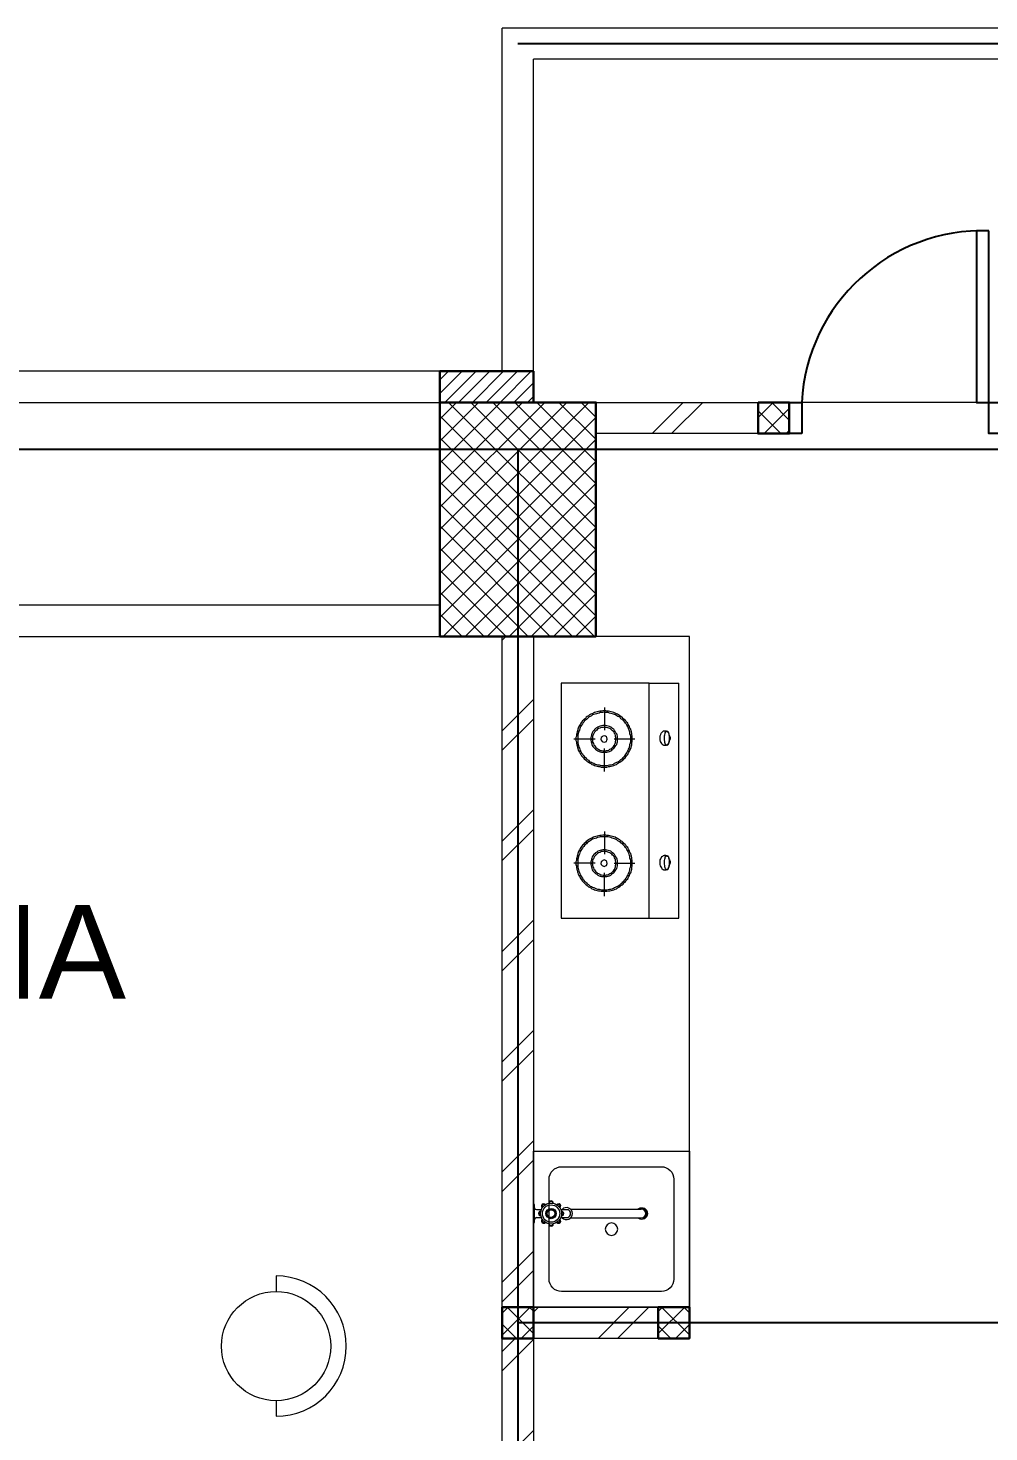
# Model space of a CAD drawing. Header units: millimetres. Extents: x -324 to 75, y -297 to 70.
# Drawn here: x -68.076 to -64.996, y 50.725 to 55.225 of the extents above; entities that cross this region are included whole.
import ezdxf

# ---------------------------------------------------------------- set-up
doc = ezdxf.new("R2010")
doc.units = ezdxf.units.MM
doc.layers.get('defpoints').update_dxf_attribs({"color": 1})
for name, color, linetype, lineweight in [('ars', 11, 'Continuous', 0), ('ars @ 1', 11, 'Continuous', 0), ('KOL', 1, 'Continuous', 30), ('KOLOM', 4, 'Continuous', 9), ('lan', 7, 'Continuous', 15), ('NOT', 7, 'Continuous', 20), ('SANITAIR', 15, 'Continuous', 9), ('tem', 5, 'Continuous', 20)]:
    doc.layers.add(name, color=color, linetype=linetype, lineweight=lineweight)
doc.layers.add('as', color=1, linetype='Continuous', plot=False)
doc.layers.add('Kusen', color=30, linetype='Continuous')
doc.styles.get("Standard").update_dxf_attribs({"font": 'arial.ttf'})

# ---------------------------------------------------------------- blocks, each defined once
blk = doc.blocks.new('K 10.10')
at = {"layer": 'ars'}
h = blk.add_hatch(dxfattribs=at)
h.set_pattern_fill('_USER', color=256, scale=0.05, angle=45, double=1, pattern_type=0)
h.set_pattern_definition([(45, (0, 0), (-0.035355339, 0.035355339), []), (135, (0, 0), (-0.035355339, -0.035355339), [])])
h.paths.add_polyline_path([(1560.5383, 1380.4069), (1560.6383, 1380.4069), (1560.6383, 1380.5069), (1560.5383, 1380.5069)])
at = {"layer": 'KOL'}
blk.add_lwpolyline([(1560.5383, 1380.4069), (1560.6383, 1380.4069), (1560.6383, 1380.5069), (1560.5383, 1380.5069)], close=True, dxfattribs=at)
blk = doc.blocks.new('P.60')
at = {"layer": 'Kusen'}
for points in [[(1472.8348, 997.5354), (1472.8748, 997.5354), (1472.8748, 997.4354), (1472.8348, 997.4354)], [(1473.4748, 997.5354), (1473.5148, 997.5354), (1473.5148, 997.4354), (1473.4748, 997.4354)], [(1472.8748, 996.8854), (1472.9148, 996.8854), (1472.9148, 997.4354), (1472.8748, 997.4354)]]:
    blk.add_lwpolyline(points, close=True, dxfattribs=at)
blk.add_arc((1472.8948, 997.4658), 0.5808, 268.0266, 356.9943, dxfattribs=at)
blk = doc.blocks.new('KRAN DPR ATAS')
for p, q in [((-0.0289, 0), (0.0289, 0)), ((-0.0289, 0), (-0.0289, -0.0021)), ((0.0289, 0), (0.0289, -0.0021)), ((-0.0275, -0.0035), (0.0275, -0.0035)), ((-0.0127, -0.0092), (-0.0127, -0.0252)), ((0.0127, -0.0092), (0.0127, -0.0252)), ((-0.0127, -0.0877), (-0.0127, -0.1101)), ((0.0127, -0.0877), (0.0127, -0.1101)), ((-0.014, -0.1188), (-0.014, -0.3457)), ((0.014, -0.1188), (0.014, -0.3457))]:
    blk.add_line(p, q)
for radius in [0.0338, 0.0279, 0.0166, 0.0138, 0.0123]:
    blk.add_circle((0, -0.0564), radius)
for centre, radius, start, end in [((-0.0239, -0.0326), 0.00706, 39.002, 230.998), ((-0.0222, -0.0342), 0.00706, 58.1189, 211.8811), ((-0.0275, -0.0021), 0.00141, 180, 270), ((-0.0183, -0.0092), 0.00564, 0, 90), ((-0.0009, -0.0214), 0.00884, 254.902, 254.902), ((0, -0.0227), 0.00706, 354.002, 185.998), ((0, -0.025), 0.00706, 13.1189, 166.8811), ((0.0183, -0.0092), 0.00564, 90, 180), ((0.0239, -0.0326), 0.00706, 309.002, 140.998), ((0.0222, -0.0342), 0.00706, 328.1189, 121.8811), ((0.0275, -0.0021), 0.00141, 270, 0), ((-0.0338, -0.0564), 0.00706, 84.002, 275.998), ((-0.0315, -0.0564), 0.00706, 103.1189, 256.8811), ((-0.0239, -0.0803), 0.00706, 129.002, 320.998), ((-0.0222, -0.0787), 0.00706, 148.1189, 301.8811), ((0, -0.0902), 0.00706, 174.002, 5.998), ((0, -0.0879), 0.00706, 193.1189, 346.8811), ((0.0239, -0.0803), 0.00706, 219.002, 50.998), ((0.0222, -0.0787), 0.00706, 238.1189, 31.8811), ((0.0338, -0.0564), 0.00706, 264.002, 95.998), ((0.0315, -0.0564), 0.00706, 283.1189, 76.8811), ((0, -0.1058), 0.0191, 134.711, 45.289), ((0, -0.1058), 0.0134, 198.6717, 270), ((0, -0.1058), 0.0134, 270, 341.3283), ((0, -0.3457), 0.0178, 141.8277, 38.1723), ((0, -0.3484), 0.0178, 175.6641, 4.3359), ((0, -0.3457), 0.014, 180, 0)]:
    blk.add_arc(centre, radius, start, end)
blk = doc.blocks.new('KOMPOR')
for points in [[(0, 0.3765), (0, -0.3765)], [(0.0944, 0.3765), (0, 0.3765)], [(0.3765, 0.3765), (0.0944, 0.3765)], [(0.0944, 0.3765), (0.0944, -0.3765)], [(0.3765, -0.3765), (0.3765, 0.3765)], [(0.2385, 0.2906), (0.2337, 0.2906), (0.23, 0.2906), (0.2252, 0.2893), (0.2203, 0.2893), (0.2167, 0.2881), (0.2119, 0.2869), (0.2082, 0.2857), (0.2034, 0.2833), (0.1998, 0.2821), (0.1961, 0.2797), (0.1925, 0.2772), (0.1889, 0.276), (0.1852, 0.2724), (0.1816, 0.27), (0.178, 0.2676), (0.1755, 0.2639), (0.1719, 0.2615), (0.1695, 0.2579), (0.1671, 0.2542), (0.1634, 0.2506), (0.1622, 0.247), (0.1598, 0.2433), (0.1574, 0.2397), (0.1562, 0.2361), (0.1538, 0.2312), (0.1525, 0.2276), (0.1513, 0.2228), (0.1501, 0.2191), (0.1501, 0.2143), (0.1489, 0.2094), (0.1489, 0.2058), (0.1489, 0.201), (0.1489, 0.1961), (0.1489, 0.1913), (0.1501, 0.1864), (0.1501, 0.1828), (0.1513, 0.178), (0.1525, 0.1743), (0.1538, 0.1695), (0.1562, 0.1659), (0.1574, 0.161), (0.1598, 0.1574), (0.1622, 0.1538), (0.1634, 0.1501), (0.1671, 0.1465), (0.1695, 0.1429), (0.1719, 0.1404), (0.1755, 0.1368), (0.178, 0.1344), (0.1816, 0.1308), (0.1852, 0.1283), (0.1889, 0.1259), (0.1925, 0.1235), (0.1961, 0.1211), (0.1998, 0.1199), (0.2034, 0.1174), (0.2082, 0.1162), (0.2119, 0.115), (0.2167, 0.1138), (0.2203, 0.1126), (0.2252, 0.1114), (0.23, 0.1114), (0.2337, 0.1102), (0.2385, 0.1102), (0.2433, 0.1102), (0.2482, 0.1114), (0.253, 0.1114), (0.2567, 0.1126), (0.2615, 0.1138), (0.2651, 0.115), (0.27, 0.1162), (0.2736, 0.1174), (0.2785, 0.1199), (0.2821, 0.1211), (0.2857, 0.1235), (0.2893, 0.1259), (0.293, 0.1283), (0.2966, 0.1308), (0.299, 0.1344), (0.3027, 0.1368), (0.3051, 0.1404), (0.3087, 0.1429), (0.3111, 0.1465), (0.3136, 0.1501), (0.316, 0.1538), (0.3184, 0.1574), (0.3196, 0.161), (0.322, 0.1659), (0.3232, 0.1695), (0.3245, 0.1743), (0.3257, 0.178), (0.3269, 0.1828), (0.3281, 0.1864), (0.3281, 0.1913), (0.3293, 0.1961), (0.3293, 0.201), (0.3293, 0.2058), (0.3281, 0.2094), (0.3281, 0.2143), (0.3269, 0.2191), (0.3257, 0.2228), (0.3245, 0.2276), (0.3232, 0.2312), (0.322, 0.2361), (0.3196, 0.2397), (0.3184, 0.2433), (0.316, 0.247), (0.3136, 0.2506), (0.3111, 0.2542), (0.3087, 0.2579), (0.3051, 0.2615), (0.3027, 0.2639), (0.299, 0.2676), (0.2966, 0.27), (0.293, 0.2724), (0.2893, 0.276), (0.2857, 0.2772), (0.2821, 0.2797), (0.2785, 0.2821), (0.2736, 0.2833), (0.27, 0.2857), (0.2651, 0.2869), (0.2615, 0.2881), (0.2567, 0.2893), (0.253, 0.2893), (0.2482, 0.2906), (0.2433, 0.2906), (0.2385, 0.2906)], [(0.2385, 0.2857), (0.2349, 0.2857), (0.23, 0.2857), (0.2264, 0.2845), (0.2215, 0.2833), (0.2179, 0.2833), (0.2131, 0.2821), (0.2094, 0.2809), (0.2058, 0.2785), (0.2022, 0.2772), (0.1985, 0.2748), (0.1949, 0.2736), (0.1913, 0.2712), (0.1877, 0.2688), (0.1852, 0.2663), (0.1816, 0.2639), (0.1792, 0.2603), (0.1755, 0.2579), (0.1731, 0.2542), (0.1707, 0.2518), (0.1683, 0.2482), (0.1659, 0.2446), (0.1646, 0.2409), (0.1622, 0.2373), (0.161, 0.2337), (0.1586, 0.23), (0.1574, 0.2264), (0.1562, 0.2215), (0.1562, 0.2179), (0.155, 0.2131), (0.1538, 0.2094), (0.1538, 0.2046), (0.1538, 0.201), (0.1538, 0.1961), (0.1538, 0.1925), (0.155, 0.1877), (0.1562, 0.184), (0.1562, 0.1792), (0.1574, 0.1755), (0.1586, 0.1719), (0.161, 0.1671), (0.1622, 0.1634), (0.1646, 0.1598), (0.1659, 0.1562), (0.1683, 0.1525), (0.1707, 0.1501), (0.1731, 0.1465), (0.1755, 0.1441), (0.1792, 0.1404), (0.1816, 0.138), (0.1852, 0.1356), (0.1877, 0.132), (0.1913, 0.1308), (0.1949, 0.1283), (0.1985, 0.1259), (0.2022, 0.1235), (0.2058, 0.1223), (0.2094, 0.1211), (0.2131, 0.1199), (0.2179, 0.1186), (0.2215, 0.1174), (0.2264, 0.1162), (0.23, 0.1162), (0.2349, 0.1162), (0.2385, 0.1162), (0.2433, 0.1162), (0.247, 0.1162), (0.2518, 0.1162), (0.2554, 0.1174), (0.2603, 0.1186), (0.2639, 0.1199), (0.2676, 0.1211), (0.2724, 0.1223), (0.276, 0.1235), (0.2797, 0.1259), (0.2833, 0.1283), (0.2869, 0.1308), (0.2893, 0.132), (0.293, 0.1356), (0.2954, 0.138), (0.299, 0.1404), (0.3015, 0.1441), (0.3039, 0.1465), (0.3075, 0.1501), (0.3087, 0.1525), (0.3111, 0.1562), (0.3136, 0.1598), (0.316, 0.1634), (0.3172, 0.1671), (0.3184, 0.1719), (0.3196, 0.1755), (0.3208, 0.1792), (0.322, 0.184), (0.3232, 0.1877), (0.3232, 0.1925), (0.3232, 0.1961), (0.3232, 0.201), (0.3232, 0.2046), (0.3232, 0.2094), (0.3232, 0.2131), (0.322, 0.2179), (0.3208, 0.2215), (0.3196, 0.2264), (0.3184, 0.23), (0.3172, 0.2337), (0.316, 0.2373), (0.3136, 0.2409), (0.3111, 0.2446), (0.3087, 0.2482), (0.3075, 0.2518), (0.3039, 0.2542), (0.3015, 0.2579), (0.299, 0.2603), (0.2954, 0.2639), (0.293, 0.2663), (0.2893, 0.2688), (0.2869, 0.2712), (0.2833, 0.2736), (0.2797, 0.2748), (0.276, 0.2772), (0.2724, 0.2785), (0.2676, 0.2809), (0.2639, 0.2821), (0.2603, 0.2833), (0.2554, 0.2833), (0.2518, 0.2845), (0.247, 0.2857), (0.2433, 0.2857), (0.2385, 0.2857)], [(0.2373, 0.3063), (0.2373, 0.2312)], [(0.2385, 0.2433), (0.2349, 0.2433), (0.23, 0.2433), (0.2264, 0.2421), (0.2215, 0.2409), (0.2179, 0.2385), (0.2143, 0.2361), (0.2119, 0.2337), (0.2082, 0.2312), (0.2058, 0.2276), (0.2034, 0.2252), (0.201, 0.2215), (0.1985, 0.2179), (0.1973, 0.2131), (0.1961, 0.2094), (0.1961, 0.2046), (0.1961, 0.201), (0.1961, 0.1961), (0.1961, 0.1925), (0.1973, 0.1877), (0.1985, 0.184), (0.201, 0.1804), (0.2034, 0.1768), (0.2058, 0.1731), (0.2082, 0.1707), (0.2119, 0.1671), (0.2143, 0.1646), (0.2179, 0.1622), (0.2215, 0.161), (0.2264, 0.1598), (0.23, 0.1586), (0.2349, 0.1574), (0.2385, 0.1574), (0.2433, 0.1574), (0.247, 0.1586), (0.2518, 0.1598), (0.2554, 0.161), (0.2591, 0.1622), (0.2627, 0.1646), (0.2663, 0.1671), (0.2688, 0.1707), (0.2724, 0.1731), (0.2748, 0.1768), (0.2772, 0.1804), (0.2785, 0.184), (0.2797, 0.1877), (0.2809, 0.1925), (0.2821, 0.1961), (0.2821, 0.201), (0.2821, 0.2046), (0.2809, 0.2094), (0.2797, 0.2131), (0.2785, 0.2179), (0.2772, 0.2215), (0.2748, 0.2252), (0.2724, 0.2276), (0.2688, 0.2312), (0.2663, 0.2337), (0.2627, 0.2361), (0.2591, 0.2385), (0.2554, 0.2409), (0.2518, 0.2421), (0.247, 0.2433), (0.2433, 0.2433), (0.2385, 0.2433)], [(0.2385, 0.2385), (0.2349, 0.2385), (0.2312, 0.2373), (0.2276, 0.2373), (0.224, 0.2361), (0.2203, 0.2337), (0.2179, 0.2324), (0.2143, 0.23), (0.2119, 0.2276), (0.2094, 0.2252), (0.207, 0.2215), (0.2058, 0.2191), (0.2034, 0.2155), (0.2022, 0.2119), (0.2022, 0.2082), (0.201, 0.2046), (0.201, 0.201), (0.201, 0.1973), (0.2022, 0.1925), (0.2022, 0.1889), (0.2034, 0.1864), (0.2058, 0.1828), (0.207, 0.1792), (0.2094, 0.1768), (0.2119, 0.1743), (0.2143, 0.1719), (0.2179, 0.1695), (0.2203, 0.1671), (0.224, 0.1659), (0.2276, 0.1646), (0.2312, 0.1634), (0.2349, 0.1634), (0.2385, 0.1622), (0.2421, 0.1634), (0.247, 0.1634), (0.2506, 0.1646), (0.253, 0.1659), (0.2567, 0.1671), (0.2603, 0.1695), (0.2627, 0.1719), (0.2651, 0.1743), (0.2676, 0.1768), (0.27, 0.1792), (0.2724, 0.1828), (0.2736, 0.1864), (0.2748, 0.1889), (0.276, 0.1925), (0.276, 0.1973), (0.2772, 0.201), (0.276, 0.2046), (0.276, 0.2082), (0.2748, 0.2119), (0.2736, 0.2155), (0.2724, 0.2191), (0.27, 0.2215), (0.2676, 0.2252), (0.2651, 0.2276), (0.2627, 0.23), (0.2603, 0.2324), (0.2567, 0.2337), (0.253, 0.2361), (0.2506, 0.2373), (0.247, 0.2373), (0.2421, 0.2385), (0.2385, 0.2385)], [(0.0436, 0.2228), (0.0472, 0.2228), (0.0496, 0.2215), (0.0533, 0.2191), (0.0545, 0.2155), (0.0557, 0.2119), (0.0581, 0.2094), (0.0593, 0.2046), (0.0593, 0.1998), (0.0593, 0.1949), (0.0593, 0.1901), (0.0569, 0.1864), (0.0557, 0.1828), (0.0533, 0.1792), (0.0508, 0.178), (0.0484, 0.1755), (0.046, 0.1743), (0.0424, 0.1743), (0.04, 0.1755), (0.0375, 0.178), (0.0339, 0.1792), (0.0327, 0.1828), (0.0315, 0.1864), (0.0291, 0.1901), (0.0278, 0.1949), (0.0278, 0.1998), (0.0291, 0.2046), (0.0303, 0.2094), (0.0315, 0.2119), (0.0339, 0.2155), (0.0351, 0.2191), (0.0375, 0.2215), (0.0412, 0.2228), (0.0436, 0.2228)], [(0.0375, 0.2215), (0.04, 0.2215), (0.04, 0.2203), (0.0424, 0.2179), (0.0436, 0.2155), (0.0448, 0.2119), (0.0448, 0.2082), (0.046, 0.2034), (0.046, 0.1998), (0.046, 0.1961), (0.046, 0.1913), (0.0448, 0.1877), (0.0436, 0.184), (0.0436, 0.1816), (0.0412, 0.178), (0.04, 0.1768), (0.0387, 0.1755), (0.0375, 0.1755), (0.0351, 0.1768), (0.0339, 0.178), (0.0327, 0.1816), (0.0315, 0.184), (0.0315, 0.1877), (0.0303, 0.1913), (0.0303, 0.1961), (0.0303, 0.1998), (0.0303, 0.2034), (0.0315, 0.2082), (0.0315, 0.2119), (0.0327, 0.2155), (0.0339, 0.2179), (0.0351, 0.2203), (0.0363, 0.2215), (0.0375, 0.2215)], [(0.1404, 0.201), (0.207, 0.201)], [(0.2385, 0.2107), (0.2349, 0.2094), (0.2312, 0.2082), (0.23, 0.2046), (0.2288, 0.201), (0.23, 0.1961), (0.2312, 0.1937), (0.2349, 0.1913), (0.2385, 0.1901), (0.2433, 0.1913), (0.2458, 0.1937), (0.2482, 0.1961), (0.2494, 0.201), (0.2482, 0.2046), (0.2458, 0.2082), (0.2433, 0.2094), (0.2385, 0.2107)], [(0.3366, 0.1998), (0.2676, 0.1998)], [(0.2373, 0.0993), (0.2373, 0.1719)], [(0.2385, -0.1077), (0.2337, -0.1077), (0.23, -0.1077), (0.2252, -0.109), (0.2203, -0.109), (0.2167, -0.1102), (0.2119, -0.1114), (0.2082, -0.1126), (0.2034, -0.115), (0.1998, -0.1162), (0.1961, -0.1186), (0.1925, -0.1211), (0.1889, -0.1235), (0.1852, -0.1259), (0.1816, -0.1283), (0.178, -0.1308), (0.1755, -0.1344), (0.1719, -0.1368), (0.1695, -0.1404), (0.1671, -0.1441), (0.1634, -0.1477), (0.1622, -0.1513), (0.1598, -0.155), (0.1574, -0.1586), (0.1562, -0.1622), (0.1538, -0.1671), (0.1525, -0.1707), (0.1513, -0.1755), (0.1501, -0.1792), (0.1501, -0.184), (0.1489, -0.1889), (0.1489, -0.1925), (0.1489, -0.1973), (0.1489, -0.2022), (0.1489, -0.207), (0.1501, -0.2119), (0.1501, -0.2155), (0.1513, -0.2203), (0.1525, -0.224), (0.1538, -0.2288), (0.1562, -0.2324), (0.1574, -0.2373), (0.1598, -0.2409), (0.1622, -0.2446), (0.1634, -0.2482), (0.1671, -0.2518), (0.1695, -0.2554), (0.1719, -0.2579), (0.1755, -0.2615), (0.178, -0.2639), (0.1816, -0.2676), (0.1852, -0.27), (0.1889, -0.2724), (0.1925, -0.2748), (0.1961, -0.2772), (0.1998, -0.2785), (0.2034, -0.2809), (0.2082, -0.2821), (0.2119, -0.2833), (0.2167, -0.2845), (0.2203, -0.2857), (0.2252, -0.2869), (0.23, -0.2869), (0.2337, -0.2881), (0.2385, -0.2881), (0.2433, -0.2881), (0.2482, -0.2869), (0.253, -0.2869), (0.2567, -0.2857), (0.2615, -0.2845), (0.2651, -0.2833), (0.27, -0.2821), (0.2736, -0.2809), (0.2785, -0.2785), (0.2821, -0.2772), (0.2857, -0.2748), (0.2893, -0.2724), (0.293, -0.27), (0.2966, -0.2676), (0.299, -0.2639), (0.3027, -0.2615), (0.3051, -0.2579), (0.3087, -0.2554), (0.3111, -0.2518), (0.3136, -0.2482), (0.316, -0.2446), (0.3184, -0.2409), (0.3196, -0.2373), (0.322, -0.2324), (0.3232, -0.2288), (0.3245, -0.224), (0.3257, -0.2203), (0.3269, -0.2155), (0.3281, -0.2119), (0.3281, -0.207), (0.3293, -0.2022), (0.3293, -0.1973), (0.3293, -0.1925), (0.3281, -0.1889), (0.3281, -0.184), (0.3269, -0.1792), (0.3257, -0.1755), (0.3245, -0.1707), (0.3232, -0.1671), (0.322, -0.1622), (0.3196, -0.1586), (0.3184, -0.155), (0.316, -0.1513), (0.3136, -0.1477), (0.3111, -0.1441), (0.3087, -0.1404), (0.3051, -0.1368), (0.3027, -0.1344), (0.299, -0.1308), (0.2966, -0.1283), (0.293, -0.1259), (0.2893, -0.1235), (0.2857, -0.1211), (0.2821, -0.1186), (0.2785, -0.1162), (0.2736, -0.115), (0.27, -0.1126), (0.2651, -0.1114), (0.2615, -0.1102), (0.2567, -0.109), (0.253, -0.109), (0.2482, -0.1077), (0.2433, -0.1077), (0.2385, -0.1077)], [(0.2385, -0.1126), (0.2349, -0.1126), (0.23, -0.1126), (0.2264, -0.1138), (0.2215, -0.115), (0.2179, -0.115), (0.2131, -0.1162), (0.2094, -0.1174), (0.2058, -0.1199), (0.2022, -0.1211), (0.1985, -0.1235), (0.1949, -0.1247), (0.1913, -0.1271), (0.1877, -0.1295), (0.1852, -0.132), (0.1816, -0.1344), (0.1792, -0.138), (0.1755, -0.1404), (0.1731, -0.1441), (0.1707, -0.1465), (0.1683, -0.1501), (0.1659, -0.1538), (0.1646, -0.1574), (0.1622, -0.161), (0.161, -0.1646), (0.1586, -0.1683), (0.1574, -0.1719), (0.1562, -0.1768), (0.1562, -0.1804), (0.155, -0.1852), (0.1538, -0.1889), (0.1538, -0.1937), (0.1538, -0.1973), (0.1538, -0.2022), (0.1538, -0.2058), (0.155, -0.2107), (0.1562, -0.2143), (0.1562, -0.2191), (0.1574, -0.2228), (0.1586, -0.2264), (0.161, -0.2312), (0.1622, -0.2349), (0.1646, -0.2385), (0.1659, -0.2421), (0.1683, -0.2458), (0.1707, -0.2482), (0.1731, -0.2518), (0.1755, -0.2554), (0.1792, -0.2579), (0.1816, -0.2603), (0.1852, -0.2627), (0.1877, -0.2663), (0.1913, -0.2688), (0.1949, -0.27), (0.1985, -0.2724), (0.2022, -0.2748), (0.2058, -0.276), (0.2094, -0.2772), (0.2131, -0.2785), (0.2179, -0.2797), (0.2215, -0.2809), (0.2264, -0.2821), (0.23, -0.2821), (0.2349, -0.2821), (0.2385, -0.2833), (0.2433, -0.2821), (0.247, -0.2821), (0.2518, -0.2821), (0.2554, -0.2809), (0.2603, -0.2797), (0.2639, -0.2785), (0.2676, -0.2772), (0.2724, -0.276), (0.276, -0.2748), (0.2797, -0.2724), (0.2833, -0.27), (0.2869, -0.2688), (0.2893, -0.2663), (0.293, -0.2627), (0.2954, -0.2603), (0.299, -0.2579), (0.3015, -0.2554), (0.3039, -0.2518), (0.3075, -0.2482), (0.3087, -0.2458), (0.3111, -0.2421), (0.3136, -0.2385), (0.316, -0.2349), (0.3172, -0.2312), (0.3184, -0.2264), (0.3196, -0.2228), (0.3208, -0.2191), (0.322, -0.2143), (0.3232, -0.2107), (0.3232, -0.2058), (0.3232, -0.2022), (0.3232, -0.1973), (0.3232, -0.1937), (0.3232, -0.1889), (0.3232, -0.1852), (0.322, -0.1804), (0.3208, -0.1768), (0.3196, -0.1719), (0.3184, -0.1683), (0.3172, -0.1646), (0.316, -0.161), (0.3136, -0.1574), (0.3111, -0.1538), (0.3087, -0.1501), (0.3075, -0.1465), (0.3039, -0.1441), (0.3015, -0.1404), (0.299, -0.138), (0.2954, -0.1344), (0.293, -0.132), (0.2893, -0.1295), (0.2869, -0.1271), (0.2833, -0.1247), (0.2797, -0.1235), (0.276, -0.1211), (0.2724, -0.1199), (0.2676, -0.1174), (0.2639, -0.1162), (0.2603, -0.115), (0.2554, -0.115), (0.2518, -0.1138), (0.247, -0.1126), (0.2433, -0.1126), (0.2385, -0.1126)], [(0.2373, -0.0932), (0.2373, -0.1671)], [(0.0436, -0.1768), (0.0472, -0.1768), (0.0496, -0.178), (0.0533, -0.1804), (0.0545, -0.1828), (0.0557, -0.1864), (0.0581, -0.1901), (0.0593, -0.1949), (0.0593, -0.1985), (0.0593, -0.2034), (0.0593, -0.2082), (0.0569, -0.2119), (0.0557, -0.2167), (0.0533, -0.2191), (0.0508, -0.2215), (0.0484, -0.224), (0.046, -0.224), (0.0424, -0.224), (0.04, -0.224), (0.0375, -0.2215), (0.0339, -0.2191), (0.0327, -0.2167), (0.0315, -0.2119), (0.0291, -0.2082), (0.0278, -0.2034), (0.0278, -0.1985), (0.0291, -0.1949), (0.0303, -0.1901), (0.0315, -0.1864), (0.0339, -0.1828), (0.0351, -0.1804), (0.0375, -0.178), (0.0412, -0.1768), (0.0436, -0.1768)], [(0.0375, -0.1768), (0.04, -0.178), (0.04, -0.1792), (0.0424, -0.1804), (0.0436, -0.1828), (0.0448, -0.1864), (0.0448, -0.1901), (0.046, -0.1949), (0.046, -0.1985), (0.046, -0.2034), (0.046, -0.2082), (0.0448, -0.2107), (0.0436, -0.2155), (0.0436, -0.2179), (0.0412, -0.2203), (0.04, -0.2228), (0.0387, -0.2228), (0.0375, -0.2228), (0.0351, -0.2228), (0.0339, -0.2203), (0.0327, -0.2179), (0.0315, -0.2155), (0.0315, -0.2107), (0.0303, -0.2082), (0.0303, -0.2034), (0.0303, -0.1985), (0.0303, -0.1949), (0.0315, -0.1901), (0.0315, -0.1864), (0.0327, -0.1828), (0.0339, -0.1804), (0.0351, -0.1792), (0.0363, -0.178), (0.0375, -0.1768)], [(0.2385, -0.155), (0.2349, -0.155), (0.23, -0.155), (0.2264, -0.1562), (0.2215, -0.1574), (0.2179, -0.1598), (0.2143, -0.1622), (0.2119, -0.1646), (0.2082, -0.1671), (0.2058, -0.1707), (0.2034, -0.1731), (0.201, -0.1768), (0.1985, -0.1804), (0.1973, -0.1852), (0.1961, -0.1889), (0.1961, -0.1937), (0.1961, -0.1973), (0.1961, -0.2022), (0.1961, -0.207), (0.1973, -0.2107), (0.1985, -0.2143), (0.201, -0.2179), (0.2034, -0.2215), (0.2058, -0.2252), (0.2082, -0.2288), (0.2119, -0.2312), (0.2143, -0.2337), (0.2179, -0.2361), (0.2215, -0.2373), (0.2264, -0.2385), (0.23, -0.2397), (0.2349, -0.2409), (0.2385, -0.2409), (0.2433, -0.2409), (0.247, -0.2397), (0.2518, -0.2385), (0.2554, -0.2373), (0.2591, -0.2361), (0.2627, -0.2337), (0.2663, -0.2312), (0.2688, -0.2288), (0.2724, -0.2252), (0.2748, -0.2215), (0.2772, -0.2179), (0.2785, -0.2143), (0.2797, -0.2107), (0.2809, -0.207), (0.2821, -0.2022), (0.2821, -0.1973), (0.2821, -0.1937), (0.2809, -0.1889), (0.2797, -0.1852), (0.2785, -0.1804), (0.2772, -0.1768), (0.2748, -0.1731), (0.2724, -0.1707), (0.2688, -0.1671), (0.2663, -0.1646), (0.2627, -0.1622), (0.2591, -0.1598), (0.2554, -0.1574), (0.2518, -0.1562), (0.247, -0.155), (0.2433, -0.155), (0.2385, -0.155)], [(0.2385, -0.1598), (0.2349, -0.1598), (0.2312, -0.161), (0.2276, -0.161), (0.224, -0.1622), (0.2203, -0.1646), (0.2179, -0.1659), (0.2143, -0.1683), (0.2119, -0.1707), (0.2094, -0.1731), (0.207, -0.1768), (0.2058, -0.1792), (0.2034, -0.1828), (0.2022, -0.1864), (0.2022, -0.1901), (0.201, -0.1937), (0.201, -0.1973), (0.201, -0.2022), (0.2022, -0.2058), (0.2022, -0.2094), (0.2034, -0.2131), (0.2058, -0.2155), (0.207, -0.2191), (0.2094, -0.2215), (0.2119, -0.224), (0.2143, -0.2264), (0.2179, -0.2288), (0.2203, -0.2312), (0.224, -0.2324), (0.2276, -0.2337), (0.2312, -0.2349), (0.2349, -0.2349), (0.2385, -0.2361), (0.2421, -0.2349), (0.247, -0.2349), (0.2506, -0.2337), (0.253, -0.2324), (0.2567, -0.2312), (0.2603, -0.2288), (0.2627, -0.2264), (0.2651, -0.224), (0.2676, -0.2215), (0.27, -0.2191), (0.2724, -0.2155), (0.2736, -0.2131), (0.2748, -0.2094), (0.276, -0.2058), (0.276, -0.2022), (0.2772, -0.1973), (0.276, -0.1937), (0.276, -0.1901), (0.2748, -0.1864), (0.2736, -0.1828), (0.2724, -0.1792), (0.27, -0.1768), (0.2676, -0.1731), (0.2651, -0.1707), (0.2627, -0.1683), (0.2603, -0.1659), (0.2567, -0.1646), (0.253, -0.1622), (0.2506, -0.161), (0.247, -0.161), (0.2421, -0.1598), (0.2385, -0.1598)], [(0.1404, -0.1973), (0.207, -0.1973)], [(0.2385, -0.1877), (0.2349, -0.1889), (0.2312, -0.1901), (0.23, -0.1937), (0.2288, -0.1973), (0.23, -0.2022), (0.2312, -0.2046), (0.2349, -0.207), (0.2385, -0.2082), (0.2433, -0.207), (0.2458, -0.2046), (0.2482, -0.2022), (0.2494, -0.1973), (0.2482, -0.1937), (0.2458, -0.1901), (0.2433, -0.1889), (0.2385, -0.1877)], [(0.3366, -0.1985), (0.2676, -0.1985)], [(0.2373, -0.299), (0.2373, -0.2264)], [(0.0944, -0.3765), (0, -0.3765)], [(0.0944, -0.3765), (0.3765, -0.3765)]]:
    blk.add_lwpolyline(points)
blk = doc.blocks.new('typikal-1')
at = {"layer": 'as'}
for p, q in [((4.6, 6.3), (6.2, 6.3)), ((0, 2.2), (6.2, 2.2))]:
    blk.add_line(p, q, dxfattribs=at)
at = {"layer": 'lan'}
for p, q in [((4.55, 6.35), (6.2, 6.35)), ((4.65, 6.25), (6.15, 6.25)), ((6.15, 5.15), (6.15, 6.25)), ((4.73, 5.15), (5.29, 5.15))]:
    blk.add_line(p, q, dxfattribs=at)
at = {"layer": 'SANITAIR'}
blk.add_lwpolyline([(5.65, 2.25), (6.15, 2.25), (6.15, 2.75), (5.65, 2.75)], close=True, dxfattribs=at)
blk.add_lwpolyline([(6.0599, 2.7), (5.7399, 2.7, 0.414214), (5.6999, 2.66), (5.6999, 2.34, 0.414214), (5.7399, 2.3), (6.0599, 2.3, 0.414214), (6.0999, 2.34), (6.0999, 2.66, 0.414214)], format="xyb", close=True, dxfattribs=at)
blk.add_circle((5.8999, 2.5), 0.02, dxfattribs=at)
at = {"layer": 'tem'}
for p, q in [((5.65, 2.25), (5.65, 4.4)), ((5.65, 4.4), (5.95, 4.4))]:
    blk.add_line(p, q, dxfattribs=at)
for points in [[(5.43, 5.05), (5.95, 5.05), (5.95, 5.15), (5.43, 5.15)], [(6.15, 2.25), (6.25, 2.25), (6.25, 4.4), (6.15, 4.4)], [(6.15, 2.25), (5.75, 2.25), (5.75, 2.15), (6.15, 2.15)], [(6.15, 1.05), (6.25, 1.05), (6.25, 2.15), (6.15, 2.15)]]:
    blk.add_lwpolyline(points, close=True, dxfattribs=at)
at = {"layer": 'KOLOM', "extrusion": (0, 0, -1), "xscale": -1, "zscale": -1, "rotation": 180}
for p in [(-1565.9683, 1385.5569), (-1566.2883, 1382.6569), (-1566.7883, 1382.6569)]:
    blk.add_blockref('K 10.10', p, dxfattribs=at)
at = {"layer": 'Kusen', "xscale": -1, "rotation": 180}
blk.add_blockref('P.60', (-1468.1848, 1002.5854), dxfattribs=at)
at = {"layer": 'SANITAIR', "xscale": -1, "rotation": 180}
blk.add_blockref('KOMPOR', (5.6844, 3.8735), dxfattribs=at)
at = {"layer": 'SANITAIR', "extrusion": (0, 0, -1), "zscale": -1, "rotation": 90}
blk.add_blockref('KRAN DPR ATAS', (-6.1499, 2.55), dxfattribs=at)
blk = doc.blocks.new("k3'")
at = {"layer": 'ars'}
h = blk.add_hatch(dxfattribs=at)
h.set_pattern_fill('_USER', color=256, scale=0.05, angle=45, double=1, pattern_type=0)
h.set_pattern_definition([(45, (0, -4.975), (-0.03535534, 0.03535534), []), (135, (0, -4.975), (-0.03535534, -0.03535534), [])])
h.paths.add_polyline_path([(-0.25, -0.375), (0.25, -0.375), (0.25, 0.375), (-0.25, 0.375)])
at = {"layer": 'KOL'}
blk.add_lwpolyline([(-0.25, -0.375), (0.25, -0.375), (0.25, 0.375), (-0.25, 0.375)], close=True, dxfattribs=at)
blk = doc.blocks.new('A-2')
at = {"layer": 'ars'}
h = blk.add_hatch(dxfattribs=at)
h.set_pattern_fill('ANSI31', color=256, scale=0.25, angle=180, style=0)
h.set_pattern_definition([(225, (-499.568732, 382.57413), (0.0220970869, -0.0220970869), [])])
h.paths.add_polyline_path([(-14.14, 56.2695), (-13.84, 56.2695), (-13.84, 56.3695), (-14.14, 56.3695)])
h = blk.add_hatch(dxfattribs=at)
h.set_pattern_fill('TEMBOK', color=256, scale=0.25)
h.set_pattern_definition([(45, (27.9028, 52.4449), (-0.1767767, 0.1767767), []), (45, (27.9653, 52.4449), (-0.1767767, 0.1767767), [])])
h.paths.add_polyline_path([(-13.12, 56.2695), (-13.64, 56.2695), (-13.64, 56.1695), (-13.12, 56.1695)])
h = blk.add_hatch(dxfattribs=at)
h.set_pattern_fill('TEMBOK', color=256, scale=0.25)
h.set_pattern_definition([(45, (-13.89, -0.78046), (-0.1767767, 0.1767767), []), (45, (-13.8275, -0.78046), (-0.1767767, 0.1767767), [])])
h.paths.add_polyline_path([(-13.84, 53.3695), (-13.94, 53.3695), (-13.94, 55.5195), (-13.84, 55.5195)])
h = blk.add_hatch(dxfattribs=at)
h.set_pattern_fill('TEMBOK', color=256, scale=0.25)
h.set_pattern_definition([(45, (-13.89, 1.11954), (-0.1767767, 0.1767767), []), (45, (-13.8275, 1.11954), (-0.1767767, 0.1767767), [])])
h.paths.add_polyline_path([(-13.84, 51.4695), (-13.94, 51.4695), (-13.94, 53.2695), (-13.84, 53.2695)])
at = {"layer": 'ars @ 1'}
h = blk.add_hatch(dxfattribs=at)
h.set_pattern_fill('TEMBOK', color=256, scale=0.25)
h.set_pattern_definition([(45, (1570.37095, -404.68365), (-0.176776695, 0.176776695), []), (45, (1570.43345, -404.68365), (-0.176776695, 0.176776695), [])])
h.paths.add_polyline_path([(-13.44, 53.2695), (-13.44, 53.3695), (-13.84, 53.3695), (-13.84, 53.2695)])
at = {"layer": 'ars'}
for p, q in [((-14.665, 53.4695), (-14.665, 53.4195)), ((-14.665, 53.0695), (-14.665, 53.0195))]:
    blk.add_line(p, q, dxfattribs=at)
blk.add_circle((-14.665, 53.2445), 0.175, dxfattribs=at)
blk.add_arc((-14.665, 53.2445), 0.225, 270, 90, dxfattribs=at)
at = {"layer": 'as'}
for p, q in [((-32.49, 56.1195), (41.91, 56.1195)), ((-13.89, 56.1195), (-13.89, 43.0195))]:
    blk.add_line(p, q, dxfattribs=at)
at = {"layer": 'KOL'}
blk.add_lwpolyline([(-13.84, 56.2695), (-14.14, 56.2695), (-14.14, 56.3695), (-13.84, 56.3695)], close=True, dxfattribs=at)
at = {"layer": 'lan'}
for p in [(-13.94, 56.3695), (-13.89, 57.4695)]:
    blk.add_line(p, (-13.94, 57.4695), dxfattribs=at)
for points in [[(-18.63, 56.2695), (-14.14, 56.2695), (-14.14, 56.3695), (-18.63, 56.3695)], [(-18.63, 55.5195), (-14.14, 55.5195), (-14.14, 55.6195), (-18.63, 55.6195)]]:
    blk.add_lwpolyline(points, close=True, dxfattribs=at)
at = {"layer": 'KOL', "xscale": -1, "rotation": 180}
blk.add_blockref("k3'", (-13.89, 55.8945), dxfattribs=at)
at = {"layer": 'lan', "xscale": -1}
blk.add_blockref('typikal-1', (-7.69, 51.1195), dxfattribs=at)

msp = doc.modelspace()

# ---------------------------------------------------------------- block references
at = {"layer": 'defpoints'}
msp.add_blockref('A-2', (-52.6163, -2.2441), dxfattribs=at)

# ---------------------------------------------------------------- texts
at = {"layer": 'NOT', "insert": (-70.4016, 52.4145), "char_height": 0.3, "attachment_point": 1}
msp.add_mtext_dynamic_manual_height_columns('\\pi0.054533;R. BERSAMA', width=2.661726, gutter_width=1, heights=[0], dxfattribs=at)

doc.saveas('drawing.dxf')
